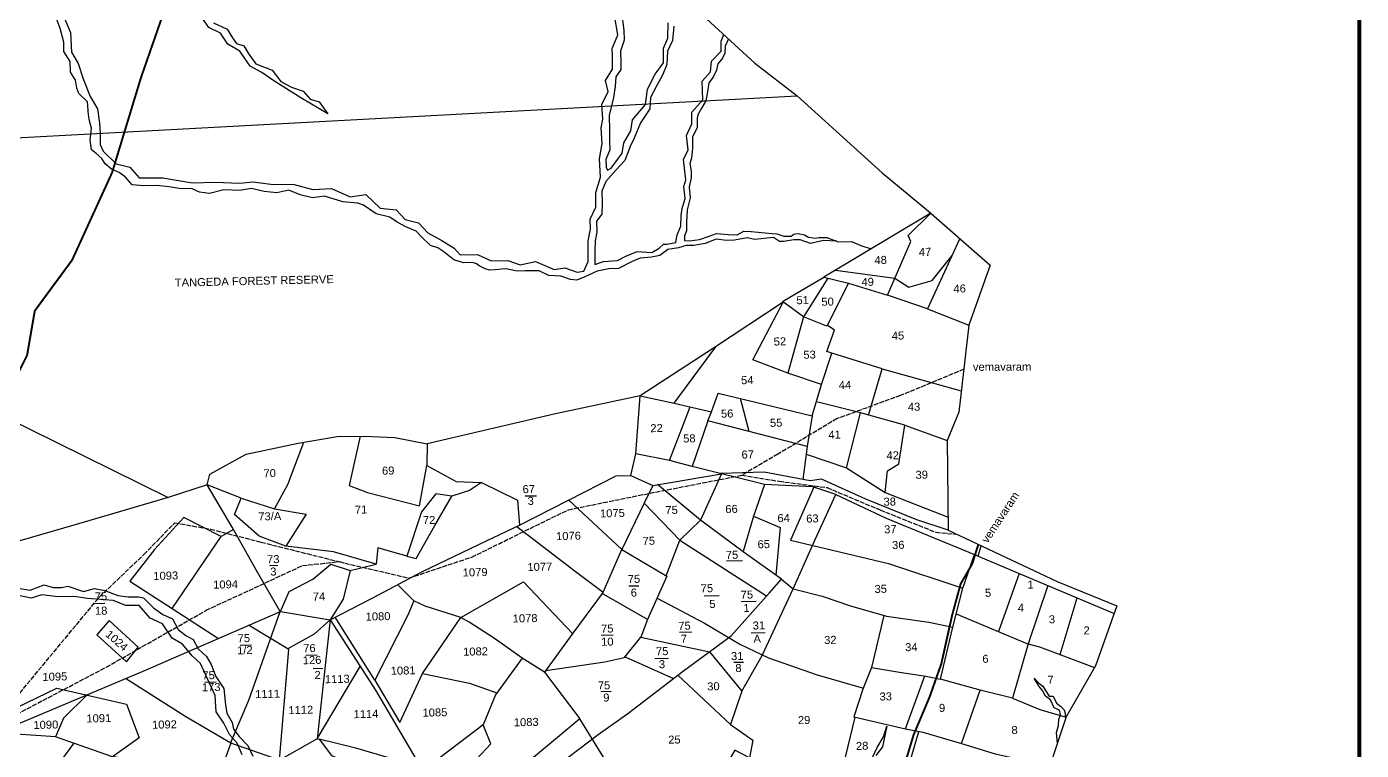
# Model space of a CAD drawing. Header units: millimetres. Extents: x 364796 to 377572, y 1836794 to 1850679.
# Drawn here: x 374191 to 377572, y 1843060 to 1844893 of the extents above; entities that cross this region are included whole.
import ezdxf

# ---------------------------------------------------------------- set-up
doc = ezdxf.new("R2010")
doc.units = ezdxf.units.MM
doc.linetypes.add('ACAD_ISO02W100', pattern=[15, 12, -3])
doc.linetypes.add('BORDER', pattern=[44.45, 12.7, -6.35, 12.7, -6.35, 0, -6.35])
doc.layers.add('BND', color=6, linetype='BORDER', lineweight=30)
for name, color, linetype in [('CARTTRCK', 31, 'ACAD_ISO02W100'), ('NALA', 4, 'Continuous'), ('ROADS', 50, 'Continuous'), ('SY.AREA', 7, 'Continuous'), ('TEXT', 7, 'Continuous')]:
    doc.layers.add(name, color=color, linetype=linetype)
doc.styles.get("Standard").update_dxf_attribs({"font": 'arial.ttf', "height": 2.5})

msp = doc.modelspace()

# ---------------------------------------------------------------- linework, layer by layer
at = {"const_width": 10}
msp.add_lwpolyline([(364800.9, 1850674), (377567.1, 1850674), (377567.1, 1836799.2), (364800.9, 1836799.2)], close=True, dxfattribs=at)
at = {"layer": 'BND', "linetype": 'ByBlock'}
msp.add_lwpolyline([(375841.7, 1844979.5), (376036.2, 1844801.1), (376143, 1844718.4), (376358.7, 1844522.8), (376475.7, 1844425.6), (376632.2, 1844288.7), (376578.2, 1844136.5), (376552.5, 1843916.3), (376523.4, 1843844.5), (376525.7, 1843617.2), (376801.8, 1843487), (376952.9, 1843425.4), (376898.9, 1843273.8), (376824.6, 1843144.6), (376742.9, 1842897.6)], dxfattribs=at)
at = {"layer": 'CARTTRCK'}
for points in [[(376565.2, 1844025.1), (376404.7, 1843958.4), (376244, 1843900.2), (376094.2, 1843809.9), (376003.3, 1843756.7), (376097.3, 1843741.4), (376218.7, 1843725.3), (376353.1, 1843668.7), (376494.2, 1843612.2), (376547.4, 1843607)], [(374028.9, 1843077.2), (374173.8, 1843204.5), (374376, 1843448.4), (374488.5, 1843556), (374566.5, 1843636.1), (374656.8, 1843620.1), (374785, 1843587.1), (374982.7, 1843537.6), (375159.5, 1843495.9), (375318.9, 1843549.3), (375563.6, 1843669.2), (375755.2, 1843708.1), (376003.3, 1843756.7)], [(374033.4, 1843081.2), (374393.1, 1843270.3), (374646, 1843414.3), (374889.9, 1843527.7), (374982.7, 1843537.6)]]:
    msp.add_lwpolyline(points, dxfattribs=at)
at = {"layer": 'NALA'}
for points in [[(376243.4, 1844349.6), (376209.8, 1844351.4), (376176.5, 1844344.1), (376150.5, 1844353.1), (376134.7, 1844352.8), (376109, 1844348.6), (376098.3, 1844348.9), (376082.9, 1844358.7), (376035.9, 1844354.2), (376016, 1844358.3), (375984.2, 1844352), (375963.9, 1844351.5), (375937.5, 1844355), (375909.8, 1844344.2), (375881.1, 1844339), (375861.8, 1844338.6), (375842.7, 1844332.6), (375815.4, 1844328.9), (375795.4, 1844313.8), (375773.7, 1844309.2), (375745.4, 1844307.1), (375725.3, 1844298), (375690.7, 1844280.5), (375665.9, 1844280), (375636.2, 1844273.5), (375605.6, 1844259.6), (375585, 1844251.1), (375568.7, 1844252.7), (375544.7, 1844261.3), (375514.3, 1844262.6), (375489.7, 1844274.2), (375474.4, 1844274.9), (375454.2, 1844274.5), (375433.4, 1844274), (375413.5, 1844277.6), (375404.9, 1844279.4), (375394.7, 1844279.2), (375377, 1844276.8), (375363.9, 1844276.5), (375352.6, 1844279.3), (375337.2, 1844287), (375330.5, 1844291.9), (375320.8, 1844295.8), (375297.7, 1844294.5), (375273.1, 1844302.5), (375248.4, 1844322.7), (375232.9, 1844332.5), (375214.5, 1844339.2), (375191.2, 1844360.5), (375177.7, 1844375.4), (375152.1, 1844385.9), (375130, 1844398.1), (375111, 1844410.8), (375076.8, 1844419.2), (375044.9, 1844440.8), (375030.6, 1844446), (374991.9, 1844449.7), (374945.6, 1844463.6), (374915.2, 1844459.9), (374884.1, 1844467.3), (374855.5, 1844478.8), (374824.7, 1844472.5), (374792.7, 1844475.4), (374760.5, 1844483.3), (374730.2, 1844478.5), (374691.2, 1844479.7), (374654.3, 1844470.2), (374628.9, 1844474.2), (374608.9, 1844482.9), (374582.6, 1844482.3), (374552.7, 1844487.2), (374520.7, 1844490.6), (374488.2, 1844490.3), (374458.3, 1844492.2), (374440.6, 1844513.1), (374425.6, 1844523.9), (374406.1, 1844532.6), (374390.6, 1844545.9), (374381.7, 1844559.4), (374367.2, 1844571.7), (374355.9, 1844581.1), (374351.8, 1844605.8), (374356, 1844635.7), (374349.9, 1844658.3), (374347, 1844678), (374346.6, 1844694.2), (374345.4, 1844702.8), (374323.1, 1844723.6), (374318.2, 1844737.2), (374314.7, 1844757.9), (374302.1, 1844778.4), (374301.5, 1844804.7), (374285.7, 1844830), (374285.1, 1844853.8), (374276.2, 1844889.1), (374265.4, 1844918.2)], [(374285.4, 1844917.9), (374302.2, 1844878.8), (374305.2, 1844829), (374321.9, 1844800.2), (374334.2, 1844761.3), (374352.1, 1844716.5), (374370.7, 1844685), (374376.2, 1844648.4), (374377.8, 1844623.1), (374377.4, 1844594.9), (374385.4, 1844578.1), (374418.1, 1844546), (374453.1, 1844537.4), (374476.3, 1844510.6), (374536.5, 1844510.1), (374610.2, 1844497.6), (374668.5, 1844499), (374731.6, 1844496.6), (374764.5, 1844500.2), (374809.8, 1844494.6), (374868.8, 1844493.6), (374916.2, 1844480.5), (374963.2, 1844483.5), (375010.7, 1844462), (375050.1, 1844467.6), (375086.6, 1844433.6), (375127.2, 1844428.9), (375150.3, 1844405), (375183.5, 1844396.3), (375207.6, 1844370.5), (375242.8, 1844351.6), (375274.3, 1844331.6), (375289.7, 1844315), (375333, 1844316), (375368.2, 1844299.9), (375410.5, 1844300.8), (375441.8, 1844290.2), (375480.2, 1844298.6), (375527.5, 1844278.1), (375554.6, 1844282.4), (375586, 1844270.9), (375602.8, 1844274.1), (375613.6, 1844297.9), (375614, 1844319.5), (375613.3, 1844350.5), (375619.3, 1844379.8), (375618.7, 1844405.2), (375633.1, 1844435.6), (375633.2, 1844473.2), (375644.5, 1844512), (375642.5, 1844558), (375649.2, 1844597.6), (375646.4, 1844637.1), (375650.6, 1844658.8), (375647.9, 1844696), (375664.1, 1844729.2), (375657.8, 1844757.3), (375675.1, 1844785.9), (375675.3, 1844818.8), (375674.8, 1844837.6), (375689.1, 1844872.7), (375679.4, 1844927)], [(374664.4, 1844903.2), (374699.1, 1844887.3), (374712.6, 1844865.2), (374722.8, 1844850.9), (374741.2, 1844844.6), (374753.9, 1844823.6), (374772.2, 1844799.1), (374813.1, 1844783.4), (374835.1, 1844754.2), (374862.5, 1844740.3), (374891.9, 1844730), (374909.5, 1844709.6), (374932.1, 1844702.9), (374954.1, 1844672.2), (374886.2, 1844712.8), (374817.5, 1844756.3), (374786.9, 1844777.3), (374757.4, 1844793.5), (374731.1, 1844831.5), (374700.6, 1844848.7), (374682.1, 1844876.5), (374652.6, 1844890.8), (374629.2, 1844925.1)], [(375698.2, 1844929.8), (375703.9, 1844884.8), (375704.5, 1844859.4), (375695.7, 1844831), (375696.4, 1844801.8), (375696.8, 1844784.9), (375684, 1844765.8), (375681.7, 1844741.3), (375677.7, 1844714), (375666.5, 1844667.9), (375667.3, 1844630.3), (375667.9, 1844603), (375668.4, 1844581.4), (375658.6, 1844556.8), (375659.1, 1844537), (375663, 1844529.6), (375672.3, 1844534.5), (375699.7, 1844572.7), (375703.8, 1844599.2), (375721.9, 1844629.6), (375726, 1844657), (375759, 1844696.3), (375763.8, 1844735), (375783.6, 1844773), (375804.6, 1844801.7), (375804.8, 1844838.9), (375815.5, 1844864.5), (375816.5, 1844903.1)], [(375830.8, 1844895), (375827, 1844858.2), (375814.4, 1844831.6), (375813.3, 1844797.7), (375801.6, 1844770.2), (375787.2, 1844744.5), (375771.9, 1844714.1), (375769.7, 1844684.9), (375746, 1844649.5), (375729.9, 1844610.9), (375720, 1844590), (375706.7, 1844554), (375683.7, 1844530), (375658, 1844501.2), (375648.2, 1844476.5), (375648.9, 1844446.5), (375648.6, 1844418.3), (375634.9, 1844400.1), (375635.5, 1844372.8), (375631.3, 1844350.2), (375630.9, 1844325.2), (375630.8, 1844290.4), (375652.2, 1844298.4), (375687.9, 1844301.1), (375709.3, 1844311.9), (375738.2, 1844323.9), (375775, 1844320.9), (375793.6, 1844331.7), (375804.6, 1844342.3), (375813.1, 1844342.5), (375835.6, 1844346.7), (375838.9, 1844365.6), (375848.8, 1844387.5), (375849.1, 1844414.7), (375851.5, 1844432.6), (375859.4, 1844458.2), (375855.9, 1844488.2), (375861.2, 1844505.3), (375855.5, 1844556.7), (375867.2, 1844581.4), (375862.6, 1844617.9), (375876, 1844647.4), (375876.3, 1844676.5), (375903.8, 1844708.2), (375902.8, 1844755.2), (375923.9, 1844779.2), (375926.1, 1844805.5), (375950.9, 1844831.5), (375950.3, 1844856.8), (375957.6, 1844873.2)], [(375969.4, 1844862.4), (375961.1, 1844843.7), (375959.9, 1844826.5), (375953.6, 1844813.7), (375941.8, 1844799.2), (375939.1, 1844783.5), (375929.9, 1844765.5), (375919.5, 1844751.1), (375916.4, 1844733.3), (375911.9, 1844705.3), (375900.2, 1844684.8), (375892.4, 1844672), (375890.1, 1844662.3), (375890.1, 1844637.6), (375878, 1844613.5), (375878.1, 1844585.1), (375875.7, 1844559.7), (375871.4, 1844546.5), (375874.4, 1844527.3), (375874.7, 1844511.1), (375869.2, 1844486.6), (375872.3, 1844459.3), (375864.4, 1844429.4), (375862.6, 1844397.9), (375863.1, 1844376.2), (375857.3, 1844362.9), (375857.5, 1844351.7), (375870.2, 1844350.5), (375895.5, 1844354.1), (375920.2, 1844362.8), (375938.8, 1844369.3), (375968.2, 1844366.4), (375991.1, 1844365.4), (376007.6, 1844374.9), (376026.9, 1844374.3), (376079.8, 1844368.9), (376091.4, 1844368.1), (376109.3, 1844362.5), (376127.6, 1844362.4), (376134.5, 1844367.6), (376138.1, 1844368.7), (376145.7, 1844368.9), (376161.5, 1844366.2), (376171.7, 1844359.8), (376178.9, 1844359), (376188, 1844357.6), (376197.6, 1844358.9), (376218.3, 1844359.2), (376246.9, 1844348.2), (376280.4, 1844349), (376304.4, 1844338.4), (376330.7, 1844330.5)], [(374155, 1843473.2), (374200.4, 1843465.4), (374235.4, 1843479.2), (374258.4, 1843472.4), (374279.7, 1843472.4), (374295.7, 1843475.3), (374335, 1843462.2), (374363.4, 1843469.6), (374389, 1843464.4), (374422.5, 1843452.2), (374448.4, 1843448.1), (374474.9, 1843448.7), (374486.9, 1843446.3), (374512.9, 1843421), (374536.2, 1843403.3), (374560.8, 1843393), (374575.5, 1843365.3), (374594.5, 1843350.2), (374613.4, 1843340.2), (374625.4, 1843317.1), (374646.8, 1843297), (374658.7, 1843277), (374670.3, 1843246.7), (374691.2, 1843216.5), (374695.3, 1843175.1), (374698.4, 1843153.4), (374711.9, 1843130.3), (374715.4, 1843112.7), (374729.9, 1843094.4), (374751.7, 1843072.1), (374764.3, 1843044.9)], [(374737.1, 1843047.7), (374724.8, 1843077.5), (374705.1, 1843099.6), (374690.8, 1843128.7), (374671, 1843156.9), (374668.7, 1843198.5), (374631.9, 1843279.5), (374610.3, 1843298.8), (374586.4, 1843328.3), (374560, 1843344.1), (374535.3, 1843379.7), (374504.2, 1843394.1), (374476.1, 1843426.9), (374442.6, 1843426.8), (374410.2, 1843439.1), (374345.8, 1843444.5), (374317.7, 1843448.6), (374263.8, 1843449.7), (374230.2, 1843453.7), (374202.4, 1843445.5), (374166.7, 1843452.9)], [(376802.2, 1843076.9), (376799.7, 1843105), (376805.3, 1843122.2), (376806.1, 1843137.6), (376809.7, 1843149.3), (376807.7, 1843161.3), (376793.8, 1843167.6), (376784.6, 1843187.2), (376771.7, 1843196.8), (376764.2, 1843211.5), (376755.2, 1843222.3), (376750.6, 1843229.9), (376743.2, 1843242.4), (376755, 1843230), (376765.6, 1843222), (376772.5, 1843211.1), (376781.6, 1843197), (376791.5, 1843196.7), (376799.6, 1843179.3), (376809.7, 1843171.8), (376819.3, 1843162.1), (376821.7, 1843153.9), (376821.9, 1843144.5), (376823, 1843139.7)], [(376321.3, 1843014), (376346, 1843066.4), (376361.5, 1843093.7), (376369.8, 1843120.4), (376359.6, 1843068.4), (376342.4, 1843046.2)]]:
    msp.add_lwpolyline(points, dxfattribs=at)
at = {"layer": 'ROADS', "color": 40, "const_width": 5}
for points in [[(374025.1, 1843610.2), (374079.2, 1843783.6), (374154.9, 1843984.7), (374192.4, 1844060.5), (374212, 1844173.4), (374306.4, 1844301.7), (374407.8, 1844523.6), (374480.8, 1844763.8), (374577, 1845040.4), (374626.4, 1845206.6), (374673.3, 1845245.1), (374882, 1845292.4), (375123.1, 1845342.2), (375328.6, 1845433.1)], [(376602, 1843581.2), (376586.3, 1843531.6), (376557, 1843480.8), (376535.7, 1843402.2), (376508.1, 1843278.4), (376478.6, 1843194.9), (376438, 1843098.7), (376397.5, 1842963.8)]]:
    msp.add_lwpolyline(points, dxfattribs=at)
at = {"layer": 'SY.AREA'}
for points in [[(371733.6, 1844537.5), (372990.2, 1844575.8), (373125.9, 1844555.7), (376143, 1844718.4)], [(376481.5, 1844420.5), (376210.8, 1844258.9), (376272.9, 1844243.2), (376371.5, 1844213.2), (376431.2, 1844349.3), (376424.2, 1844364.4), (376481.5, 1844420.5)], [(376239.9, 1844276.3), (376390.1, 1844255.6), (376426.2, 1844233.4), (376484.7, 1844249.9), (376535.6, 1844313.7), (376555.4, 1844355.8)], [(376535, 1844313), (376473, 1844178.4), (376578.2, 1844136.5)], [(376221.1, 1844256.3), (376158.9, 1844158), (376119.2, 1844015.3), (376031, 1844049.4), (376107.3, 1844195.6), (375931.5, 1844078.4), (375745.6, 1843958.2), (375831.5, 1843939.2), (375936.8, 1844082)], [(376272.9, 1844243.2), (376218.3, 1844134.7), (376158.9, 1844158), (376105.7, 1844196.7), (376210.8, 1844258.9)], [(376473, 1844178.4), (376371.5, 1844213.2)], [(373603.3, 1844178.4), (373564.8, 1844186.4), (373582.1, 1844050.1), (373594.5, 1844050.4), (373628.2, 1844165.4), (373647.3, 1844152.5), (373835.8, 1844054.1), (374195.7, 1843875.1), (374549.9, 1843700.6), (374337.3, 1843637.9), (374036.8, 1843550.9), (373964.9, 1843593.5), (373801.3, 1843700.1), (373692, 1843749.8), (373664.1, 1843784.4)], [(376204.9, 1843986.5), (376230.7, 1844065.9), (376218.3, 1844070.4), (376238, 1844124), (376219.3, 1844136.7)], [(376324.1, 1843908.8), (376358.6, 1844026.4), (376230.7, 1844065.9)], [(375831.5, 1843939.2), (375926.1, 1843917.6), (375943.1, 1843964.5), (376181.1, 1843907.2), (376204.9, 1843986.5), (376119.2, 1844015.3)], [(376358.6, 1844026.4), (376558.9, 1843970.6)], [(375819.6, 1843793.7), (375734.6, 1843810.7), (375745.6, 1843958.2), (375530.9, 1843912.5), (375206, 1843836.5), (375205.4, 1843781.4), (375279.5, 1843740.4), (375343.2, 1843738.1), (375434.5, 1843693.5), (375439.8, 1843630), (375685, 1843754.8), (375722.1, 1843755.6), (375734.6, 1843810.7)], [(376021.8, 1843867.3), (375999.9, 1843950.8)], [(376166.1, 1843810), (376268.4, 1843775), (376303.7, 1843914.6), (376191.7, 1843942.6)], [(375917.1, 1843894.6), (375877, 1843778.8), (375819.6, 1843793.7), (375872, 1843930)], [(376181.1, 1843907.2), (376168.6, 1843829.1), (375917.1, 1843894.6), (375926.1, 1843917.6)], [(376365.7, 1843712.8), (376371.6, 1843767.5), (376400.8, 1843785.2), (376415.6, 1843883.1), (376303.7, 1843914.5)], [(376415.6, 1843883.1), (376523.4, 1843844.5)], [(374648.2, 1843732), (374655.4, 1843759.7), (374747.3, 1843809.8), (374879, 1843837.9), (374978.2, 1843854.4), (375046, 1843855.9), (375123.7, 1843852.2), (375206, 1843836.5)], [(374734.5, 1843698.1), (374819.3, 1843671.6), (374852.9, 1843733.5), (374893.4, 1843840.3)], [(375036.1, 1843855.7), (375008.3, 1843730.5), (375054.7, 1843712.9), (375186.7, 1843678.7), (375205.4, 1843781.4)], [(376168.6, 1843829.1), (376157.7, 1843745.7)], [(376002.9, 1843209.2), (376054.1, 1843300), (376132.7, 1843469.1), (376188.7, 1843593.7), (376240.9, 1843707.5), (376183, 1843726.9), (376060.5, 1843733.5), (375877, 1843778.8)], [(376525.7, 1843617.2), (376446.2, 1843643.5), (376316.8, 1843696.1), (376204.6, 1843746.4), (376176, 1843742.2), (376059.8, 1843764.7), (375949.8, 1843760.8)], [(376268.4, 1843775), (376365.7, 1843712.8), (376525.4, 1843650.1)], [(374707.4, 1843078), (374754.1, 1843186.8), (374833.6, 1843411.3), (374773.9, 1843515.4), (374711.5, 1843625.4), (374648.2, 1843732), (374549.9, 1843700.6)], [(375154.6, 1843551.2), (375080.8, 1843572.5), (375076.3, 1843530.9), (374968.4, 1843562.3), (374847.7, 1843577.1), (374780.4, 1843601.8), (374717.9, 1843657.3), (374734.5, 1843698.1), (374648.2, 1843732)], [(375343.2, 1843738.1), (375312.7, 1843717.7), (375268.2, 1843703.5), (375227.6, 1843709.2), (375191.4, 1843663.6), (375154.6, 1843551.2), (375177.7, 1843545.2), (375225, 1843629.3), (375268.2, 1843703.5)], [(375777.2, 1843730.9), (375755.6, 1843686.2), (375698.6, 1843568), (375564.3, 1843693.4)], [(375722.1, 1843755.6), (375777.2, 1843730.9), (375951.2, 1843760.5), (375897.8, 1843642.4), (375789, 1843732.9)], [(376060.5, 1843733.5), (376032.8, 1843653), (376006.1, 1843563.1)], [(376185.3, 1843726.1), (376126.5, 1843592.4), (376374.3, 1843532.7), (376562.3, 1843470.2)], [(376240.9, 1843707.5), (376368.1, 1843648), (376592.4, 1843556.1)], [(374819.3, 1843671.6), (374899.5, 1843658.1), (374847.7, 1843577.1)], [(375811.4, 1843502), (375845.9, 1843592), (375755.6, 1843686.2)], [(374715, 1843619.2), (374684.1, 1843601.1), (374589.3, 1843649.6), (374515.1, 1843568.7), (374452.7, 1843487.9), (374559.9, 1843418.6), (374684.1, 1843601.1)], [(374852.1, 1843317.1), (374920.5, 1843354.5), (374960, 1843390), (375066.3, 1843444.7), (375194.3, 1843513), (375358.1, 1843590.9), (375439.8, 1843630)], [(375432.6, 1843626.6), (375577.6, 1843515.7), (375651.5, 1843460), (375574.5, 1843356.1), (375503.3, 1843257.7), (375592.4, 1843138.9)], [(375897.8, 1843642.4), (375845.9, 1843592), (376065.4, 1843450.7)], [(376103.5, 1843492.9), (376006.6, 1843562.7), (375897.8, 1843642.4)], [(376032.8, 1843653), (376099.8, 1843624.1), (376089.2, 1843503.2)], [(375467.7, 1842969.6), (375638.8, 1843099.2), (375714.4, 1843153.2), (375855.1, 1843260.8), (375975.6, 1843349.6), (376072, 1843458.1), (376103.5, 1843492.9), (376132.7, 1843469.1), (376206.6, 1843450.5), (376278.1, 1843426), (376369.1, 1843399.3), (376476.7, 1843384), (376537.8, 1843371.9), (376562.3, 1843470.2), (376592.4, 1843556.1), (376601.8, 1843551.3), (376609.3, 1843577.8)], [(375651.5, 1843460), (375698.6, 1843568), (375813.1, 1843501), (375763.8, 1843390.8), (375649.5, 1843457.3)], [(374834.5, 1843411.7), (374856.2, 1843462.4), (374916.3, 1843493.3), (374961.9, 1843531.5), (375010.4, 1843514.8), (374993.4, 1843442.7), (374960, 1843390), (374927.3, 1843088.8), (374932.4, 1843087.6)], [(375010.4, 1843514.8), (375076.3, 1843530.9)], [(376601.8, 1843551.3), (376946.2, 1843406.5)], [(376705.6, 1843507.7), (376653.2, 1843360.5)], [(375073.7, 1843237.4), (375136.9, 1843129.9), (375194.1, 1843254.4), (375291.4, 1843395.8), (375449.8, 1843486.3), (375573.8, 1843355.2)], [(375446.8, 1843292.7), (375376.4, 1843342.6), (375311.9, 1843384.5), (375291.4, 1843395.8), (375200.4, 1843425), (375172.2, 1843438.7), (375131.1, 1843479.3)], [(376778.4, 1843477.1), (376728.4, 1843329.5), (376688.6, 1843191.6), (376757.6, 1843162.7), (376824.3, 1843143.8)], [(375172.2, 1843438.7), (375157, 1843402.1), (375073.7, 1843237.4), (374972.8, 1843396.6)], [(375788.2, 1843445.3), (375908.1, 1843381.8), (375999.7, 1843327.8), (376070.2, 1843293.7), (376193.5, 1843250.4), (376310.7, 1843217.4)], [(376809.6, 1843302.3), (376852.6, 1843445.9)], [(374088.5, 1843093.1), (374486.7, 1843260), (374834.5, 1843411.7), (374960, 1843390), (375074.6, 1843212), (375191.8, 1843013.3)], [(374559.9, 1843418.6), (374677.3, 1843343.2)], [(375763.8, 1843390.8), (375747.3, 1843346)], [(376362.7, 1843401.2), (376331.1, 1843269.1), (376402.4, 1843257.2), (376469.3, 1843247.7), (376505.8, 1843240.1)], [(376546.1, 1843405.3), (376725, 1843330.4), (376757.3, 1843321.9), (376896.5, 1843269.7)], [(374927.3, 1843088.8), (374831.9, 1843034.6), (374855.5, 1843315), (374753.6, 1843376.4)], [(376688.6, 1843191.6), (376606.2, 1843211.6), (376505.8, 1843240.1), (376537.8, 1843371.9)], [(375705.9, 1843294.7), (375747.3, 1843346), (375921.1, 1843309.5), (376002.9, 1843209.2), (375974.4, 1843125), (375840.4, 1843249.6)], [(375503.3, 1843257.7), (375446.8, 1843292.7), (375378.8, 1843200.1), (375347.5, 1843123.8)], [(375506.2, 1843261.7), (375656.3, 1843283.4), (375708.8, 1843295.3), (375829.5, 1843241.2)], [(374927.3, 1843088.8), (375036.1, 1843271.9)], [(376331.1, 1843269.1), (376309.4, 1843214.2), (376286.5, 1843144.5), (376417.3, 1843113.7), (376466.2, 1843248.1)], [(374708.5, 1843077.3), (374594.6, 1843144.4), (374442.1, 1843241.4)], [(375194.1, 1843254.4), (375313.2, 1843229.6), (375382.3, 1843204.9)], [(374534.4, 1842625.6), (374605.5, 1842810.4), (374683.8, 1843011), (374408.6, 1843042.8), (374264.4, 1843093.7), (374164.5, 1843100.7), (374166.4, 1843168.2), (374267.6, 1843217.2), (374444.2, 1843176.4), (374476.5, 1843091.1), (374408.6, 1843042.8), (374471.1, 1842957.6), (374517.7, 1842912.6), (374634.5, 1842884.8), (374753.4, 1842875.8), (374692.2, 1842816.2), (374835, 1842765.7), (374801.4, 1842693.7), (374791.3, 1842668.6), (374738.9, 1842626.1), (374642.6, 1842546.3)], [(374345.3, 1843200.8), (374284.8, 1843140.8), (374264.4, 1843093.7)], [(376417.3, 1843113.7), (376461.4, 1843105.4), (376559.1, 1843076.4), (376606.2, 1843211.6)], [(375106.2, 1842886.2), (375258, 1842959.1), (375367.1, 1843076.1), (375347.5, 1843123.8), (375157.3, 1842979.4), (375185.7, 1842956.4), (375221.6, 1842941.6)], [(375698.6, 1842967.1), (375592.4, 1843138.9), (375408.4, 1842985.4), (375310.5, 1842906.2)], [(375974.4, 1843125), (376031.1, 1843084.9), (376022.4, 1843040.3), (375985.6, 1843059.7), (375940.6, 1842982.7)], [(376289.2, 1843143.8), (376247.4, 1842972.2), (376398.7, 1842930), (376413.7, 1842979.8)], [(375189.6, 1843016.9), (375114.6, 1843039.2), (375025.3, 1843065.1), (374932.4, 1843087.6), (374963.7, 1843046.1), (375065.2, 1843002.8), (375157.3, 1842979.4)], [(376711, 1842903.8), (376501.2, 1842957.3), (376413.7, 1842979.8), (376451.4, 1843107.3)], [(374215.2, 1842946.3), (374311.1, 1843077.2)], [(374831.9, 1843034.6), (374708.5, 1843077.3), (374683.8, 1843011)], [(376559.1, 1843076.4), (376644.2, 1843050.4), (376783.3, 1843019.8)]]:
    msp.add_lwpolyline(points, dxfattribs=at)
msp.add_lwpolyline([(374368.9, 1843352.1), (374444.6, 1843283.6), (374474.1, 1843320.8), (374400.1, 1843388.7)], close=True, dxfattribs=at)
at = {"layer": 'TEXT'}
for p, q in [((375453.9, 1843704), (375482.6, 1843704.6)), ((374806.4, 1843527.7), (374827.9, 1843528.4)), ((375963.8, 1843539.7), (376004.5, 1843540.6)), ((375716.3, 1843476.1), (375742.2, 1843476.1)), ((374360.7, 1843431.5), (374389.4, 1843432.1)), ((375907.1, 1843451.3), (375945.8, 1843452.2)), ((376001.4, 1843436.6), (376039.1, 1843437.5)), ((375844.6, 1843358.9), (375876.6, 1843359.6)), ((376026.9, 1843357), (376062.1, 1843357.8)), ((374732.1, 1843326.2), (374760.8, 1843326.8)), ((375646.7, 1843351.5), (375677, 1843352.1)), ((374898.3, 1843301), (374927, 1843301.6)), ((375782.7, 1843292), (375816.8, 1843292.8)), ((374917.4, 1843267.3), (374941.5, 1843266.7)), ((375983, 1843282.5), (376007.4, 1843283.1)), ((374642.9, 1843232.3), (374671.6, 1843232.9)), ((375645.9, 1843208.4), (375671.6, 1843209))]:
    msp.add_line(p, q, dxfattribs=at)

# ---------------------------------------------------------------- texts
for s, height, rotation, p in [('48', 20.27, 1.2909, (376339, 1844291.6)), ('47', 20.27, 1.2909, (376451.5, 1844312.1)), ('TANGEDA FOREST RESERVE', 20.267, 1.2909, (374566.8, 1844234.5)), ('49', 20.27, 1.2909, (376306.1, 1844236.2)), ('46', 20.27, 1.2909, (376539.1, 1844219.2)), ('51', 20.27, 1.2909, (376141.4, 1844189.8)), ('50', 20.27, 1.2909, (376204.5, 1844186)), ('52', 20.27, 1.2909, (376083.8, 1844085.2)), ('45', 20.27, 1.2909, (376382.9, 1844100)), ('53', 20.27, 1.2909, (376159, 1844051.7)), ('vemavaram', 20.27, 0.1665, (376588.3, 1844021.1)), ('54', 20.27, 1.2909, (376001.2, 1843987.2)), ('44', 20.27, 1.2909, (376248.5, 1843974.7)), ('43', 20.27, 1.2909, (376423.7, 1843919.6)), ('56', 20.27, 1.2909, (375950.2, 1843902.4)), ('55', 20.27, 1.2909, (376074.3, 1843879.2)), ('22', 20.27, 1.2909, (375771.4, 1843865.6)), ('41', 20.27, 1.2909, (376222.3, 1843849)), ('58', 20.27, 1.2909, (375854.5, 1843839.5)), ('67', 20.27, 1.2909, (376002.3, 1843798.7)), ('42', 20.27, 1.2909, (376369.6, 1843796.6)), ('70', 20.27, 1.2909, (374791.4, 1843751.3)), ('69', 20.27, 1.2909, (375091.6, 1843757.9)), ('39', 20.27, 1.2909, (376443.1, 1843747.5)), ('67', 20.27, 1.2909, (375447.7, 1843711)), ('3', 20.3, 1.2909, (375460.5, 1843681.2)), ('38', 20.27, 1.2909, (376362, 1843679.3)), ('vemavaram', 20.27, 56.6312, (376625.4, 1843582.8)), ('73/A', 20.27, 1.2909, (374778.3, 1843641.9)), ('71', 20.27, 1.2909, (375023, 1843659.1)), ('1075', 20.27, 1.2909, (375643.8, 1843649.6)), ('75', 20.27, 1.2909, (375809.3, 1843658.2)), ('66', 20.27, 1.2909, (375961.2, 1843660.6)), ('72', 20.27, 1.2909, (375195.2, 1843632.5)), ('64', 20.27, 1.2909, (376093.3, 1843637.7)), ('63', 20.27, 1.2909, (376166.2, 1843636.5)), ('37', 20.27, 1.2909, (376363.6, 1843609.3)), ('1076', 20.27, 1.2909, (375532.5, 1843592.1)), ('75', 20.27, 1.2909, (375751.8, 1843579.9)), ('75', 20.27, 1.2909, (375962.6, 1843544.4)), ('65', 20.27, 1.2909, (376042.9, 1843571.4)), ('36', 20.27, 1.2909, (376383.7, 1843569.5)), ('73', 20.27, 1.2909, (374800.4, 1843533.4)), ('1077', 20.27, 1.2909, (375459.9, 1843513.7)), ('1093', 20.27, 1.2909, (374512.4, 1843491.3)), ('3', 20.3, 1.2909, (374808.6, 1843502.2)), ('1079', 20.27, 1.2909, (375296.1, 1843499.9)), ('75', 20.27, 1.2909, (375714.3, 1843483.4)), ('75', 20.27, 1.2909, (374363.9, 1843439.2)), ('1094', 20.27, 1.2909, (374663.9, 1843469.1)), ('74', 20.27, 1.2909, (374916.2, 1843438.9)), ('6', 20.3, 1.2909, (375721.7, 1843448.9)), ('75', 20.27, 1.2909, (375898.8, 1843459.8)), ('75', 20.27, 1.2909, (376000.1, 1843443.6)), ('35', 20.27, 1.2909, (376339.2, 1843458.2)), ('5', 20.3, 1.2909, (376619, 1843448.4)), ('1', 20.3, 1.2909, (376726.6, 1843469.3)), ('18', 20.27, 1.2909, (374364.5, 1843402.9)), ('5', 20.3, 1.2909, (375920.8, 1843420.1)), ('1', 20.3, 1.2909, (376007, 1843410)), ('4', 20.3, 1.2909, (376702.3, 1843410.8)), ('1080', 20.27, 1.2909, (375050.2, 1843388.2)), ('1078', 20.27, 1.2909, (375422.7, 1843383.3)), ('3', 20.3, 1.2909, (376780.8, 1843381.2)), ('1024', 20.27, 318.9576, (374389.4, 1843350.6)), ('75', 20.27, 1.2909, (375646.5, 1843357.6)), ('75', 20.27, 1.2909, (375842.1, 1843364.6)), ('31', 20.27, 1.2909, (376030.5, 1843365.5)), ('2', 20.3, 1.2909, (376868.5, 1843353)), ('1/2', 20.27, 1.2909, (374724.6, 1843302.8)), ('75', 20.27, 1.2909, (374725.9, 1843333.2)), ('76', 20.27, 1.2909, (374892.1, 1843308)), ('10', 20.27, 1.2909, (375646.7, 1843324.3)), ('7', 20.3, 1.2909, (375848.6, 1843332)), ('A', 20.3, 1.2909, (376032.6, 1843331.9)), ('32', 20.27, 1.2909, (376211.7, 1843328.9)), ('34', 20.27, 1.2909, (376416.8, 1843310.6)), ('126', 20.27, 1.2909, (374890.9, 1843277.6)), ('1082', 20.27, 1.2909, (375297.1, 1843299.2)), ('75', 20.27, 1.2909, (375785.6, 1843300.2)), ('31', 20.27, 1.2909, (375975.8, 1843288)), ('6', 20.3, 1.2909, (376612.4, 1843281.1)), ('1095', 20.27, 1.2909, (374231.6, 1843235.4)), ('75', 20.27, 1.2909, (374636.6, 1843239.3)), ('2', 20.3, 1.2909, (374920.6, 1843240)), ('1081', 20.27, 1.2909, (375113.7, 1843250.9)), ('3', 20.3, 1.2909, (375792.9, 1843267.5)), ('8', 20.3, 1.2909, (375986.7, 1843257.6)), ('173', 20.27, 1.2909, (374635.4, 1843208.9)), ('1113', 20.27, 1.2909, (374946.8, 1843229.5)), ('75', 20.27, 1.2909, (375638.4, 1843213.6)), ('30', 20.27, 1.2909, (375915.4, 1843211.2)), ('7', 20.3, 1.2909, (376777.3, 1843228)), ('1111', 20.27, 1.2909, (374770.3, 1843191.6)), ('9', 20.3, 1.2909, (375652.1, 1843182.9)), ('33', 20.27, 1.2909, (376351.9, 1843185.6)), ('1112', 20.27, 1.2909, (374854.5, 1843151.1)), ('1114', 20.27, 1.2909, (375019.6, 1843140.9)), ('1085', 20.27, 1.2909, (375194.2, 1843144.6)), ('9', 20.3, 1.2909, (376502.5, 1843156.8)), ('1090', 20.27, 1.2909, (374208.7, 1843113.5)), ('1091', 20.27, 1.2909, (374342.9, 1843129.9)), ('1092', 20.27, 1.2909, (374509.2, 1843114.1)), ('1083', 20.27, 1.2909, (375425.5, 1843120.2)), ('29', 20.27, 1.2909, (376145.1, 1843125.8)), ('8', 20.3, 1.2909, (376686.1, 1843100.6)), ('25', 20.27, 1.2909, (375816.6, 1843076.2)), ('28', 20.27, 1.2909, (376292.1, 1843060.4))]:
    msp.add_text(s, height=height, rotation=rotation, dxfattribs=at).set_placement(p)

doc.saveas('drawing.dxf')
